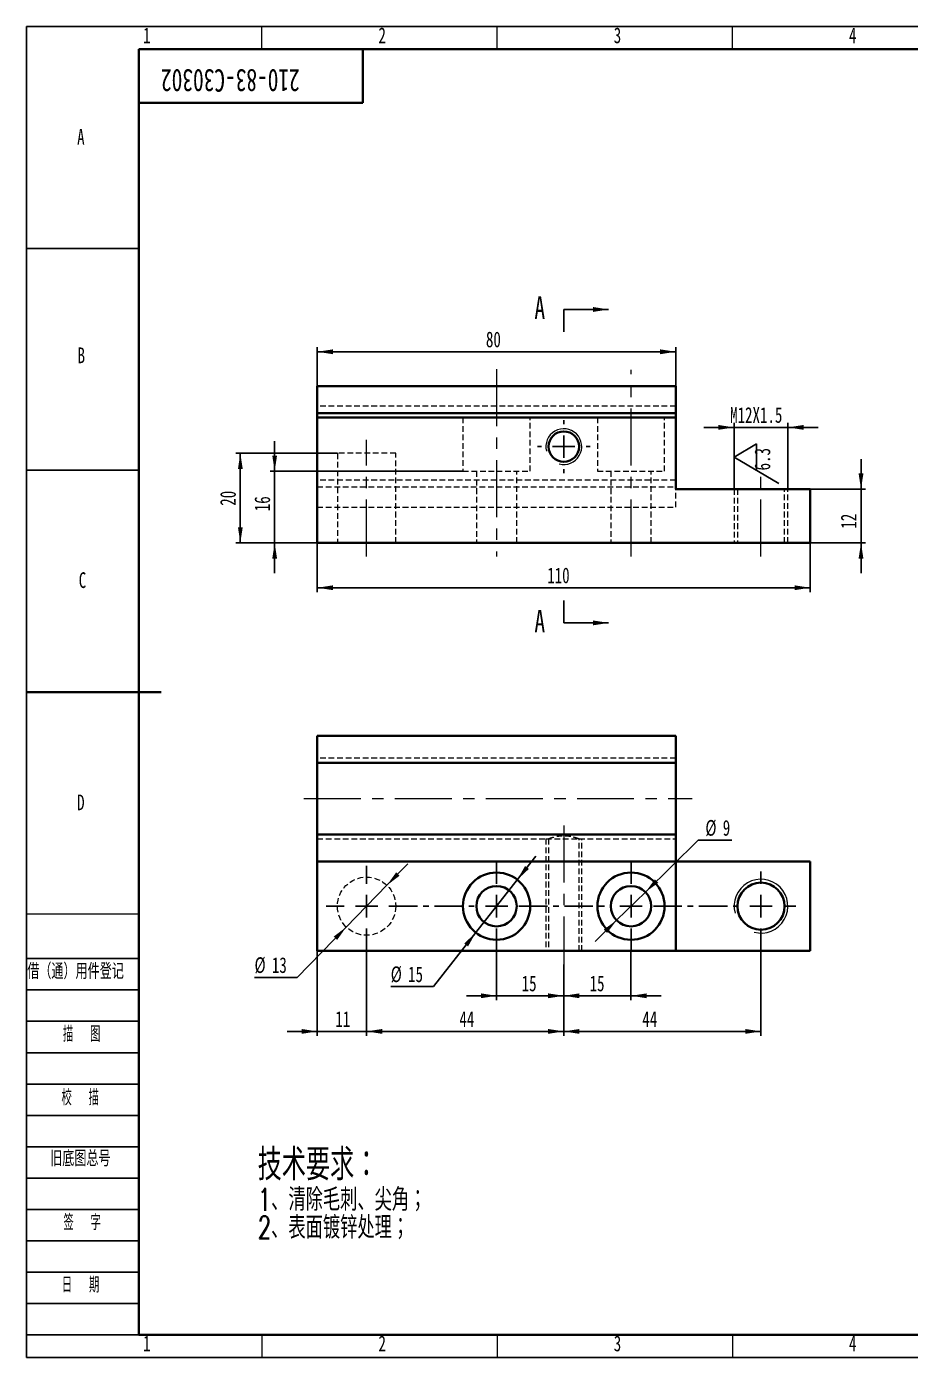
# Model space of a CAD drawing. Header units: millimetres. Extents: x 0 to 420, y 0 to 297.
# Drawn here: x 0 to 197.2, y 0 to 297 of the extents above; entities that cross this region are included whole.
import ezdxf

# ---------------------------------------------------------------- set-up
doc = ezdxf.new("R2010")
doc.units = ezdxf.units.MM
for name, pattern in [('CENTER', [10.16, 6.35, -1.27, 1.27, -1.27]), ('CENTERX2', [20.32, 12.7, -2.54, 2.54, -2.54]), ('HIDDEN', [1.905, 1.27, -0.635])]:
    doc.linetypes.add(name, pattern=pattern)
for name, color, linetype in [('中心线', 1, 'CENTER'), ('注释层', 5, 'Continuous'), ('细实线', 7, 'Continuous')]:
    doc.layers.add(name, color=color, linetype=linetype)
doc.layers.add('粗实线', color=7, linetype='Continuous', lineweight=35)
doc.styles.add('SLDTEXTSTYLE0', font='TXT', dxfattribs={"width": 0.7, "bigfont": 'bigfont'})
doc.styles.add('SLDTEXTSTYLE1', font='TXT', dxfattribs={"width": 0.7})
doc.styles.add('SLDTEXTSTYLE2', font='TXT', dxfattribs={"width": 0.6, "bigfont": 'bigfont'})
doc.dimstyles.new('SLDDIMSTYLE0', dxfattribs={"dimtxt": 3.5, "dimasz": 3.5, "dimexe": 0, "dimexo": 0.0625, "dimgap": 0.875, "dimtad": 2, "dimdec": 3, "dimrnd": 1e-09, "dimzin": 12, "dimdsep": 46, "dimtxsty": 'SLDTEXTSTYLE1', "dimsah": 1, "dimcen": 0.09, "dimadec": 0, "dimazin": 3, "dimtfac": 1, "dimtdec": 3, "dimtofl": 0, "dimtmove": 0, "dimatfit": 3, "dimfxl": 0, "dimfrac": 2, "dimtolj": 1, "dimtzin": 12, "dimarcsym": 0})
doc.dimstyles.new('SLDDIMSTYLE1', dxfattribs={"dimtxt": 3.5, "dimasz": 3.5, "dimexe": 0, "dimexo": 0.0625, "dimgap": 0.875, "dimtad": 2, "dimdec": 3, "dimrnd": 1e-09, "dimzin": 12, "dimdsep": 46, "dimtxsty": 'SLDTEXTSTYLE1', "dimsah": 1, "dimcen": 0.09, "dimadec": 0, "dimazin": 3, "dimtfac": 1, "dimtdec": 3, "dimtmove": 0, "dimatfit": 0, "dimfxl": 0, "dimfrac": 2, "dimtolj": 1, "dimtzin": 12, "dimarcsym": 0})
doc.dimstyles.new('SLDDIMSTYLE2', dxfattribs={"dimtxt": 3.5, "dimasz": 3.5, "dimexe": 0, "dimexo": 0.0625, "dimgap": 0.875, "dimtad": 0, "dimtih": 1, "dimtoh": 1, "dimdec": 3, "dimrnd": 1e-09, "dimzin": 12, "dimdsep": 46, "dimtxsty": 'SLDTEXTSTYLE1', "dimsah": 1, "dimcen": 0, "dimadec": 0, "dimazin": 3, "dimtfac": 1, "dimtdec": 3, "dimtmove": 0, "dimatfit": 3, "dimfxl": 0, "dimfrac": 2, "dimtolj": 1, "dimtzin": 12, "dimarcsym": 0})

# ---------------------------------------------------------------- blocks, each defined once
blk = doc.blocks.new('SW_NOTE_0')
at = {"layer": '注释层', "color": 0, "attachment_point": 1, "style": 'SLDTEXTSTYLE0'}
for s, insert, char_height in [('技术要求：', (0, 9.02), 7), ('1、清除毛刺、尖角；', (0, 0.22), 5), ('2、表面镀锌处理；', (0, -6), 5)]:
    blk.add_mtext(s, dxfattribs=dict(at, insert=insert, char_height=char_height))
blk = doc.blocks.new('_D')
at = {"layer": '注释层'}
for p, q in [((69.35, 201.77), (46.68, 201.77)), ((47.68, 201.77), (47.68, 181.77)), ((64.85, 181.77), (46.68, 181.77))]:
    blk.add_line(p, q, dxfattribs=at)
for points in [[(47.68, 201.77), (47.15, 198.27), (48.22, 198.27)], [(47.68, 181.77), (48.22, 185.27), (47.15, 185.27)]]:
    blk.add_solid(points, dxfattribs=at)
at = {"layer": '注释层', "insert": (43.17, 190.07), "char_height": 3.5, "attachment_point": 1, "rotation": 90, "style": 'SLDTEXTSTYLE1'}
blk.add_mtext('20', dxfattribs=at)
blk = doc.blocks.new('_D_1')
at = {"layer": '注释层'}
for p, q in [((157.85, 193.77), (157.85, 208.55)), ((169.85, 193.77), (169.85, 208.55)), ((157.85, 207.55), (151.12, 207.55)), ((169.85, 207.55), (157.85, 207.55)), ((169.85, 207.55), (176.58, 207.55))]:
    blk.add_line(p, q, dxfattribs=at)
for points in [[(157.85, 207.55), (154.35, 208.09), (154.35, 207.02)], [(169.85, 207.55), (173.35, 207.02), (173.35, 208.09)]]:
    blk.add_solid(points, dxfattribs=at)
at = {"layer": '注释层', "insert": (156.96, 212.07), "char_height": 3.5, "attachment_point": 1, "style": 'SLDTEXTSTYLE1'}
blk.add_mtext('M12X1.5', dxfattribs=at)
blk = doc.blocks.new('_D_2')
at = {"layer": '注释层'}
for p, q in [((64.85, 181.77), (64.85, 170.77)), ((174.85, 181.77), (174.85, 170.77)), ((174.85, 171.77), (64.85, 171.77))]:
    blk.add_line(p, q, dxfattribs=at)
for points in [[(64.85, 171.77), (68.35, 171.23), (68.35, 172.3)], [(174.85, 171.77), (171.35, 172.3), (171.35, 171.23)]]:
    blk.add_solid(points, dxfattribs=at)
at = {"layer": '注释层', "insert": (116.16, 176.28), "char_height": 3.5, "attachment_point": 1, "style": 'SLDTEXTSTYLE1'}
blk.add_mtext('110', dxfattribs=at)
blk = doc.blocks.new('_D_3')
at = {"layer": '注释层'}
for p, q in [((64.85, 216.77), (64.85, 225.43)), ((144.85, 224.43), (64.85, 224.43)), ((144.85, 216.77), (144.85, 225.43))]:
    blk.add_line(p, q, dxfattribs=at)
for points in [[(64.85, 224.43), (68.35, 223.89), (68.35, 224.97)], [(144.85, 224.43), (141.35, 224.97), (141.35, 223.89)]]:
    blk.add_solid(points, dxfattribs=at)
at = {"layer": '注释层', "insert": (102.48, 228.94), "char_height": 3.5, "attachment_point": 1, "style": 'SLDTEXTSTYLE1'}
blk.add_mtext('80', dxfattribs=at)
blk = doc.blocks.new('_D_4')
at = {"layer": '注释层'}
for p, q in [((186.17, 193.77), (186.17, 200.5)), ((174.85, 193.77), (187.17, 193.77)), ((186.17, 193.77), (186.17, 181.77)), ((174.85, 181.77), (187.17, 181.77)), ((186.17, 181.77), (186.17, 175.04))]:
    blk.add_line(p, q, dxfattribs=at)
for points in [[(186.17, 193.77), (186.71, 197.27), (185.63, 197.27)], [(186.17, 181.77), (185.63, 178.27), (186.71, 178.27)]]:
    blk.add_solid(points, dxfattribs=at)
at = {"layer": '注释层', "insert": (181.66, 184.95), "char_height": 3.5, "attachment_point": 1, "rotation": 90, "style": 'SLDTEXTSTYLE1'}
blk.add_mtext('12', dxfattribs=at)
blk = doc.blocks.new('_D_5')
at = {"layer": '注释层'}
for p, q in [((55.34, 197.77), (55.34, 204.5)), ((97.35, 197.77), (54.34, 197.77)), ((55.34, 197.77), (55.34, 181.77)), ((64.85, 181.77), (54.34, 181.77)), ((55.34, 181.77), (55.34, 175.04))]:
    blk.add_line(p, q, dxfattribs=at)
for points in [[(55.34, 197.77), (55.88, 201.27), (54.81, 201.27)], [(55.34, 181.77), (54.81, 178.27), (55.88, 178.27)]]:
    blk.add_solid(points, dxfattribs=at)
at = {"layer": '注释层', "insert": (50.83, 188.84), "char_height": 3.5, "attachment_point": 1, "rotation": 90, "style": 'SLDTEXTSTYLE1'}
blk.add_mtext('16', dxfattribs=at)
blk = doc.blocks.new('SW_CENTERMARKSYMBOL_0')
at = {"layer": '中心线', "color": 0}
for p, q in [((0, 5), (0, 5.9)), ((-5, 0), (-5.9, 0)), ((0, 0), (-2.5, 0)), ((0, 0), (0, 2.5)), ((0, 0), (0, -2.5)), ((0, 0), (2.5, 0)), ((5, 0), (5.9, 0)), ((0, -5), (0, -5.9))]:
    blk.add_line(p, q, dxfattribs=at)
blk = doc.blocks.new('SW_SFSYMBOL_1')
at = {"layer": '注释层', "color": 0}
for p, q in [((-9.07, 2.95), (-4.07, 5.9)), ((-4.07, 0), (-4.07, 5.9)), ((-9.07, 2.95), (0.93, -2.95))]:
    blk.add_line(p, q, dxfattribs=at)
at = {"layer": '注释层', "color": 0, "insert": (-4.51, 0), "char_height": 3.5, "attachment_point": 1, "rotation": 90, "style": 'SLDTEXTSTYLE1'}
blk.add_mtext('6.3', dxfattribs=at)
blk = doc.blocks.new('_D_6')
at = {"layer": '注释层'}
for p, q in [((134.85, 90.7), (134.85, 79.7)), ((119.85, 87.7), (119.85, 79.7)), ((119.85, 80.7), (113.12, 80.7)), ((119.85, 80.7), (134.85, 80.7)), ((134.85, 80.7), (141.58, 80.7))]:
    blk.add_line(p, q, dxfattribs=at)
for points in [[(119.85, 80.7), (116.35, 81.24), (116.35, 80.16)], [(134.85, 80.7), (138.35, 80.16), (138.35, 81.24)]]:
    blk.add_solid(points, dxfattribs=at)
at = {"layer": '注释层', "insert": (125.61, 85.21), "char_height": 3.5, "attachment_point": 1, "style": 'SLDTEXTSTYLE1'}
blk.add_mtext('15', dxfattribs=at)
blk = doc.blocks.new('_D_7')
at = {"layer": '注释层'}
for p, q in [((104.85, 90.7), (104.85, 79.7)), ((119.85, 87.7), (119.85, 79.7)), ((104.85, 80.7), (98.12, 80.7)), ((119.85, 80.7), (104.85, 80.7)), ((119.85, 80.7), (126.58, 80.7))]:
    blk.add_line(p, q, dxfattribs=at)
for points in [[(104.85, 80.7), (101.35, 81.24), (101.35, 80.16)], [(119.85, 80.7), (123.35, 80.16), (123.35, 81.24)]]:
    blk.add_solid(points, dxfattribs=at)
at = {"layer": '注释层', "insert": (110.45, 85.21), "char_height": 3.5, "attachment_point": 1, "style": 'SLDTEXTSTYLE1'}
blk.add_mtext('15', dxfattribs=at)
blk = doc.blocks.new('_D_8')
at = {"layer": '注释层'}
for p, q in [((75.85, 91.7), (75.85, 71.75)), ((119.85, 87.7), (119.85, 71.75)), ((119.85, 72.75), (75.85, 72.75))]:
    blk.add_line(p, q, dxfattribs=at)
for points in [[(75.85, 72.75), (79.35, 72.21), (79.35, 73.29)], [(119.85, 72.75), (116.35, 73.29), (116.35, 72.21)]]:
    blk.add_solid(points, dxfattribs=at)
at = {"layer": '注释层', "insert": (96.56, 77.26), "char_height": 3.5, "attachment_point": 1, "style": 'SLDTEXTSTYLE1'}
blk.add_mtext('44', dxfattribs=at)
blk = doc.blocks.new('_D_9')
at = {"layer": '注释层'}
for p, q in [((163.85, 92.95), (163.85, 71.75)), ((119.85, 87.7), (119.85, 71.75)), ((119.85, 72.75), (163.85, 72.75))]:
    blk.add_line(p, q, dxfattribs=at)
for points in [[(119.85, 72.75), (123.35, 72.21), (123.35, 73.29)], [(163.85, 72.75), (160.35, 73.29), (160.35, 72.21)]]:
    blk.add_solid(points, dxfattribs=at)
at = {"layer": '注释层', "insert": (137.37, 77.26), "char_height": 3.5, "attachment_point": 1, "style": 'SLDTEXTSTYLE1'}
blk.add_mtext('44', dxfattribs=at)
blk = doc.blocks.new('_D_10')
at = {"layer": '注释层'}
for p, q in [((80.39, 105.36), (85.08, 110.18)), ((80.39, 105.36), (71.32, 96.04)), ((71.32, 96.04), (60.38, 84.79)), ((60.38, 84.79), (50.85, 84.79))]:
    blk.add_line(p, q, dxfattribs=at)
for points in [[(80.39, 105.36), (83.21, 107.49), (82.44, 108.24)], [(71.32, 96.04), (68.5, 93.91), (69.27, 93.15)]]:
    blk.add_solid(points, dxfattribs=at)
at = {"layer": '注释层', "char_height": 3.5, "attachment_point": 1, "style": 'SLDTEXTSTYLE1'}
for s, insert in [('%%c', (50.85, 89.3)), ('13', (54.72, 89.3))]:
    blk.add_mtext(s, dxfattribs=dict(at, insert=insert))
blk = doc.blocks.new('_D_11')
at = {"layer": '注释层'}
for p, q in [((138.07, 103.85), (149.86, 115.42)), ((149.86, 115.42), (157.35, 115.42)), ((131.64, 97.55), (138.07, 103.85)), ((131.64, 97.55), (126.84, 92.83))]:
    blk.add_line(p, q, dxfattribs=at)
for points in [[(138.07, 103.85), (140.94, 105.92), (140.19, 106.69)], [(131.64, 97.55), (128.77, 95.48), (129.52, 94.71)]]:
    blk.add_solid(points, dxfattribs=at)
at = {"layer": '注释层', "char_height": 3.5, "attachment_point": 1, "style": 'SLDTEXTSTYLE1'}
for s, insert in [('%%c', (151.45, 119.93)), ('9', (155.32, 119.93))]:
    blk.add_mtext(s, dxfattribs=dict(at, insert=insert))
blk = doc.blocks.new('_D_12')
at = {"layer": '注释层'}
for p, q in [((109.48, 106.6), (113.64, 111.89)), ((109.48, 106.6), (100.22, 94.8)), ((100.22, 94.8), (90.77, 82.75)), ((90.77, 82.75), (81.24, 82.75))]:
    blk.add_line(p, q, dxfattribs=at)
for points in [[(109.48, 106.6), (112.07, 109.02), (111.22, 109.68)], [(100.22, 94.8), (97.64, 92.38), (98.49, 91.71)]]:
    blk.add_solid(points, dxfattribs=at)
at = {"layer": '注释层', "char_height": 3.5, "attachment_point": 1, "style": 'SLDTEXTSTYLE1'}
for s, insert in [('%%c', (81.24, 87.26)), ('15', (85.11, 87.26))]:
    blk.add_mtext(s, dxfattribs=dict(at, insert=insert))
blk = doc.blocks.new('_D_13')
at = {"layer": '注释层'}
for p, q in [((64.85, 90.7), (64.85, 71.75)), ((75.85, 91.7), (75.85, 71.75)), ((64.85, 72.75), (58.12, 72.75)), ((75.85, 72.75), (64.85, 72.75)), ((75.85, 72.75), (82.58, 72.75))]:
    blk.add_line(p, q, dxfattribs=at)
for points in [[(64.85, 72.75), (61.35, 73.29), (61.35, 72.21)], [(75.85, 72.75), (79.35, 72.21), (79.35, 73.29)]]:
    blk.add_solid(points, dxfattribs=at)
at = {"layer": '注释层', "insert": (68.87, 77.26), "char_height": 3.5, "attachment_point": 1, "style": 'SLDTEXTSTYLE1'}
blk.add_mtext('11', dxfattribs=at)
blk = doc.blocks.new('SW_CENTERMARKSYMBOL_1')
at = {"layer": '中心线', "color": 0}
for p, q in [((0, 5), (0, 9)), ((29, 5), (29, 10)), ((59, 5), (59, 10)), ((88, 5), (88, 7.75)), ((-5, 0), (-9, 0)), ((0, 0), (-2.5, 0)), ((0, 0), (0, 2.5)), ((0, 0), (0, -2.5)), ((0, 0), (2.5, 0)), ((5, 0), (24, 0)), ((29, 0), (29, 2.5)), ((34, 0), (54, 0)), ((59, 0), (56.5, 0)), ((59, 0), (59, 2.5)), ((59, 0), (59, -2.5)), ((59, 0), (61.5, 0)), ((64, 0), (83, 0)), ((88, 0), (85.5, 0)), ((88, 0), (88, 2.5)), ((88, 0), (88, -2.5)), ((88, 0), (90.5, 0)), ((93, 0), (95.75, 0)), ((29, 0), (26.5, 0)), ((29, 0), (29, -2.5)), ((29, 0), (31.5, 0)), ((0, -5), (0, -9)), ((29, -5), (29, -10)), ((59, -5), (59, -10)), ((88, -5), (88, -7.75))]:
    blk.add_line(p, q, dxfattribs=at)

msp = doc.modelspace()

# ---------------------------------------------------------------- linework, layer by layer
at = {"color": 7, "linetype": 'Continuous', "lineweight": 35}
for p, q in [((64.8535, 216.7661), (144.8535, 216.7661)), ((64.8535, 210.7661), (64.8535, 216.7661)), ((144.8535, 216.7661), (144.8535, 210.7661)), ((144.8535, 210.7661), (64.8535, 210.7661)), ((64.8535, 210.7661), (64.8535, 209.7661)), ((64.8535, 209.7661), (64.8535, 181.7661)), ((144.8535, 209.7661), (64.8535, 209.7661)), ((144.8535, 209.7661), (144.8535, 210.7661)), ((144.8535, 209.7661), (144.8535, 193.7661)), ((144.8535, 193.7661), (174.8535, 193.7661)), ((174.8535, 181.7661), (174.8535, 193.7661)), ((64.8535, 181.7661), (174.8535, 181.7661)), ((64.8535, 132.6991), (64.8535, 138.6991)), ((64.8535, 138.6991), (144.8535, 138.6991)), ((144.8535, 138.6991), (144.8535, 132.6991)), ((144.8535, 132.6991), (64.8535, 132.6991)), ((64.8535, 132.6991), (64.8535, 116.6991)), ((144.8535, 132.6991), (144.8535, 116.6991)), ((64.8535, 116.6991), (144.8535, 116.6991)), ((64.8535, 110.6991), (64.8535, 116.6991)), ((144.8535, 116.6991), (144.8535, 110.6991)), ((144.8535, 110.6991), (64.8535, 110.6991)), ((64.8535, 90.6991), (64.8535, 110.6991)), ((144.8535, 110.6991), (144.8535, 90.6991)), ((144.8535, 110.6991), (174.8535, 110.6991)), ((174.8535, 110.6991), (174.8535, 90.6991)), ((144.8535, 90.6991), (64.8535, 90.6991)), ((144.8535, 90.6991), (174.8535, 90.6991))]:
    msp.add_line(p, q, dxfattribs=at)
at = {"color": 7, "linetype": 'HIDDEN', "lineweight": 18}
for p, q in [((144.8535, 212.2661), (64.8535, 212.2661)), ((97.3535, 209.7661), (97.3535, 197.7661)), ((112.3535, 197.7661), (112.3535, 209.7661)), ((127.3535, 209.7661), (127.3535, 197.7661)), ((142.3535, 197.7661), (142.3535, 209.7661)), ((82.3535, 201.7661), (69.3535, 201.7661)), ((69.3535, 201.7661), (69.3535, 181.7661)), ((82.3535, 181.7661), (82.3535, 201.7661)), ((97.3535, 197.7661), (104.8535, 197.7661)), ((100.3535, 197.7661), (100.3535, 181.7661)), ((104.8535, 197.7661), (112.3535, 197.7661)), ((109.3535, 181.7661), (109.3535, 197.7661)), ((127.3535, 197.7661), (134.8535, 197.7661)), ((130.3535, 197.7661), (130.3535, 181.7661)), ((134.8535, 197.7661), (142.3535, 197.7661)), ((139.3535, 181.7661), (139.3535, 197.7661)), ((144.8535, 195.7661), (64.8535, 195.7661)), ((64.8535, 194.2661), (144.8535, 194.2661)), ((144.8535, 189.7661), (144.8535, 193.7661)), ((157.8535, 193.7661), (157.8535, 181.7661)), ((158.6035, 193.7661), (158.6035, 181.7661)), ((169.1035, 181.7661), (169.1035, 193.7661)), ((169.8535, 181.7661), (169.8535, 193.7661)), ((64.8535, 189.7661), (144.8535, 189.7661)), ((144.8535, 133.6991), (64.8535, 133.6991)), ((64.8535, 115.6991), (116.4568, 115.6991)), ((115.8534, 115.6991), (123.8535, 115.6991)), ((115.8535, 115.6991), (115.8535, 90.6991)), ((116.4535, 115.7003), (116.4535, 90.6991)), ((123.2535, 115.6991), (144.8535, 115.6991)), ((123.2535, 90.6991), (123.2535, 115.6991)), ((123.8535, 90.6991), (123.8535, 115.6991))]:
    msp.add_line(p, q, dxfattribs=at)
at = {"color": 7, "linetype": 'Continuous', "lineweight": 35}
for centre, radius in [((119.8535, 203.2661), 3.4), ((104.8535, 100.6991), 7.5), ((134.8535, 100.6991), 7.5), ((104.8535, 100.6991), 4.5), ((134.8535, 100.6991), 4.5), ((163.8535, 100.6991), 5.25)]:
    msp.add_circle(centre, radius, dxfattribs=at)
at = {"color": 7, "linetype": 'HIDDEN', "lineweight": 18}
msp.add_circle((75.8535, 100.6991), 6.5, dxfattribs=at)
at = {"color": 7, "linetype": 'Continuous', "lineweight": 18}
for centre, radius in [((119.8535, 203.2661), 4), ((163.8535, 100.6991), 6)]:
    msp.add_arc(centre, radius, 255, 195, dxfattribs=at)
at = {"color": 7, "linetype": 'HIDDEN', "lineweight": 18}
msp.add_open_spline([(123.2535, 115.6991), (123.2451, 115.7023), (123.228, 115.7087), (123.0911, 115.7596), (122.8763, 115.8357), (122.5827, 115.9323), (122.2119, 116.0416), (121.7702, 116.1526), (121.2617, 116.2534), (120.7137, 116.328), (120.14, 116.3676), (119.5817, 116.3677), (119.0388, 116.3316), (118.5317, 116.2665), (118.0531, 116.1776), (117.6126, 116.0731), (117.2185, 115.9616), (116.8913, 115.8566), (116.6409, 115.7688), (116.499, 115.7163), (116.4407, 115.6942), (116.4557, 115.6999), (116.4568, 115.7003)], degree=3, knots=[0, 0, 0, 0, 0.050423776, 0.102370294, 0.152778492, 0.204547722, 0.2569295, 0.310717263, 0.365006217, 0.420998305, 0.47297376, 0.526658201, 0.575578509, 0.625872253, 0.675803035, 0.727006093, 0.780293833, 0.835073375, 0.889087026, 0.944842893, 0.995951911, 1, 1, 1, 1], dxfattribs=at)
at = {"layer": '中心线', "linetype": 'CENTERX2', "lineweight": 18}
for p, q in [((104.8535, 220.5299), (104.8535, 178.7661)), ((134.8535, 178.7661), (134.8535, 220.3676)), ((75.8535, 178.7661), (75.8535, 204.7661)), ((163.8535, 178.7661), (163.8535, 196.7661)), ((61.8535, 124.6991), (148.4623, 124.6991)), ((119.8535, 118.6991), (119.8535, 87.6991))]:
    msp.add_line(p, q, dxfattribs=at)
at = {"layer": '注释层'}
for p, q in [((119.8535, 233.8743), (119.8535, 228.8743)), ((119.8535, 233.8743), (129.8535, 233.8743)), ((119.8535, 163.9224), (119.8535, 168.9224)), ((119.8535, 163.9224), (129.8535, 163.9224))]:
    msp.add_line(p, q, dxfattribs=at)
for points in [[(129.8535, 233.8743), (126.3535, 234.4243), (126.3535, 233.3243)], [(129.8535, 163.9224), (126.3535, 164.4724), (126.3535, 163.3724)]]:
    msp.add_solid(points, dxfattribs=at)
at = {"layer": '粗实线'}
for p, q in [((25, 292), (25, 5)), ((415, 292), (25, 292)), ((75, 280), (75, 292)), ((25, 280), (75, 280)), ((0, 148.5), (30, 148.5)), ((25, 5), (415, 5))]:
    msp.add_line(p, q, dxfattribs=at)
at = {"layer": '细实线'}
for p, q in [((0, 0), (0, 297)), ((0, 297), (420, 297)), ((0, 247.5), (25, 247.5)), ((0, 198), (25, 198)), ((25, 89), (0, 89)), ((25, 82), (0, 82)), ((25, 75), (0, 75)), ((25, 75), (0, 75)), ((25, 68), (0, 68)), ((25, 61), (0, 61)), ((25, 61), (0, 61)), ((25, 54), (0, 54)), ((25, 47), (0, 47)), ((25, 40), (0, 40)), ((25, 33), (0, 33)), ((25, 26), (0, 26)), ((25, 19), (0, 19)), ((25, 12), (0, 12)), ((25, 5), (0, 5)), ((0, 0), (420, 0))]:
    msp.add_line(p, q, dxfattribs=at)
at = {"layer": '细实线', "color": 5, "linetype": 'Continuous', "lineweight": 18}
for p, q in [((52.5, 292), (52.5, 297)), ((105, 292), (105, 297)), ((157.5, 292), (157.5, 297)), ((0, 99), (25, 99)), ((52.5, 5), (52.5, 0)), ((105, 5), (105, 0)), ((157.5, 5), (157.5, 0))]:
    msp.add_line(p, q, dxfattribs=at)

# ---------------------------------------------------------------- block references
at = {"layer": '中心线'}
for name, p in [('SW_CENTERMARKSYMBOL_0', (119.8535, 203.2661)), ('SW_CENTERMARKSYMBOL_1', (75.8535, 100.6991))]:
    msp.add_blockref(name, p, dxfattribs=at)
at = {"layer": '注释层'}
for name, p in [('SW_SFSYMBOL_1', (166.9264, 197.9488)), ('SW_NOTE_0', (51.5491, 37.498))]:
    msp.add_blockref(name, p, dxfattribs=at)

# ---------------------------------------------------------------- texts
at = {"layer": '注释层', "insert": (45.4616, 282.4692), "char_height": 5, "attachment_point": 2, "rotation": 180, "style": 'SLDTEXTSTYLE1'}
msp.add_mtext('210-83-C30302', dxfattribs=at)
at = {"layer": '注释层', "char_height": 5, "attachment_point": 1, "style": 'SLDTEXTSTYLE1'}
for insert in [(113.3045, 236.7818), (113.3045, 166.83)]:
    msp.add_mtext('A', dxfattribs=dict(at, insert=insert))
at = {"layer": '细实线', "char_height": 3.5, "attachment_point": 1}
for s, insert, style in [('1', (25.9977, 296.8013), 'SLDTEXTSTYLE1'), ('2', (78.4977, 296.8013), 'SLDTEXTSTYLE1'), ('3', (130.9977, 296.8013), 'SLDTEXTSTYLE1'), ('4', (183.4977, 296.8013), 'SLDTEXTSTYLE1'), ('A', (11.27, 274.1191), 'SLDTEXTSTYLE1'), ('B', (11.3662, 225.3877), 'SLDTEXTSTYLE1'), ('C', (11.6264, 175.2123), 'SLDTEXTSTYLE1'), ('D', (11.27, 125.6191), 'SLDTEXTSTYLE1'), ('借（通）用件登记', (0.1423, 87.9355), 'SLDTEXTSTYLE0'), ('描  图', (8.1016, 73.9211), 'SLDTEXTSTYLE2'), ('校  描', (7.7759, 59.7556), 'SLDTEXTSTYLE2'), ('旧底图总号', (5.2579, 46.1459), 'SLDTEXTSTYLE0'), ('签  字', (8.2146, 31.8882), 'SLDTEXTSTYLE2'), ('日  期', (7.8586, 17.9488), 'SLDTEXTSTYLE2'), ('1', (25.9977, 4.8613), 'SLDTEXTSTYLE1'), ('2', (78.4977, 4.8613), 'SLDTEXTSTYLE1'), ('3', (130.9977, 4.8613), 'SLDTEXTSTYLE1'), ('4', (183.4977, 4.8613), 'SLDTEXTSTYLE1')]:
    msp.add_mtext(s, dxfattribs=dict(at, insert=insert, style=style))

# ---------------------------------------------------------------- dimensions: what is measured, and where the dimension line sits
at = {"layer": '注释层'}
for base, p1, p2, dimstyle, picture, middle in [((64.8535, 224.4278), (144.8535, 216.7661), (64.8535, 216.7661), 'SLDDIMSTYLE0', '_D_3', (104.518, 224.4278)), ((64.8535, 171.7661), (174.8535, 181.7661), (64.8535, 181.7661), 'SLDDIMSTYLE0', '_D_2', (119.2139, 171.7661)), ((163.8535, 72.75), (119.8535, 87.6991), (163.8535, 92.9491), 'SLDDIMSTYLE0', '_D_9', (139.4031, 72.75)), ((64.8535, 72.75), (75.8535, 91.6991), (64.8535, 90.6991), 'SLDDIMSTYLE1', '_D_13', (70.9105, 72.75)), ((75.8535, 72.75), (119.8535, 87.6991), (75.8535, 91.6991), 'SLDDIMSTYLE0', '_D_8', (98.5987, 72.75)), ((104.8535, 80.6991), (119.8535, 87.6991), (104.8535, 90.6991), 'SLDDIMSTYLE1', '_D_7', (112.4835, 80.6991)), ((134.8535, 80.6991), (119.8535, 87.6991), (134.8535, 90.6991), 'SLDDIMSTYLE1', '_D_6', (127.6435, 80.6991))]:
    dim = msp.add_linear_dim(base=base, p1=p1, p2=p2, dimstyle=dimstyle, dxfattribs=at)
    dim.commit()
    dim.dimension.update_dxf_attribs({"geometry": picture, "text_midpoint": middle, "dimtype": 160})
dim = msp.add_linear_dim(base=(157.8535, 207.5538), p1=(169.8535, 193.7661), p2=(157.8535, 193.7661), text='M12X1.5', dimstyle='SLDDIMSTYLE1', dxfattribs=at)
dim.commit()
dim.dimension.update_dxf_attribs({"geometry": '_D_1', "text_midpoint": (164.0936, 207.5538), "dimtype": 160})
for base, p1, p2, dimstyle, picture, middle in [((55.3445, 181.7661), (97.3535, 197.7661), (64.8535, 181.7661), 'SLDDIMSTYLE1', '_D_5', (55.3445, 190.8757)), ((47.6838, 181.7661), (69.3535, 201.7661), (64.8535, 181.7661), 'SLDDIMSTYLE0', '_D', (47.6838, 192.1048)), ((186.1687, 181.7661), (174.8535, 193.7661), (174.8535, 181.7661), 'SLDDIMSTYLE1', '_D_4', (186.1687, 186.9861))]:
    dim = msp.add_linear_dim(base=base, p1=p1, p2=p2, angle=90, dimstyle=dimstyle, dxfattribs=at)
    dim.commit()
    dim.dimension.update_dxf_attribs({"geometry": picture, "text_midpoint": middle, "dimtype": 160})
for p1, p2, picture, middle in [((138.066, 103.8502), (131.6409, 97.5479), '_D_11', (154.3985, 117.74)), ((71.3217, 96.0393), (80.3853, 105.3588), '_D_10', (54.8217, 87.1134)), ((100.2232, 94.799), (109.4837, 106.5991), '_D_12', (85.2106, 85.0766))]:
    dim = msp.add_diameter_dim_2p(p1=p1, p2=p2, dimstyle='SLDDIMSTYLE2', dxfattribs=at)
    dim.commit()
    dim.dimension.update_dxf_attribs({"geometry": picture, "text_midpoint": middle, "dimtype": 163})

doc.saveas('drawing.dxf')
